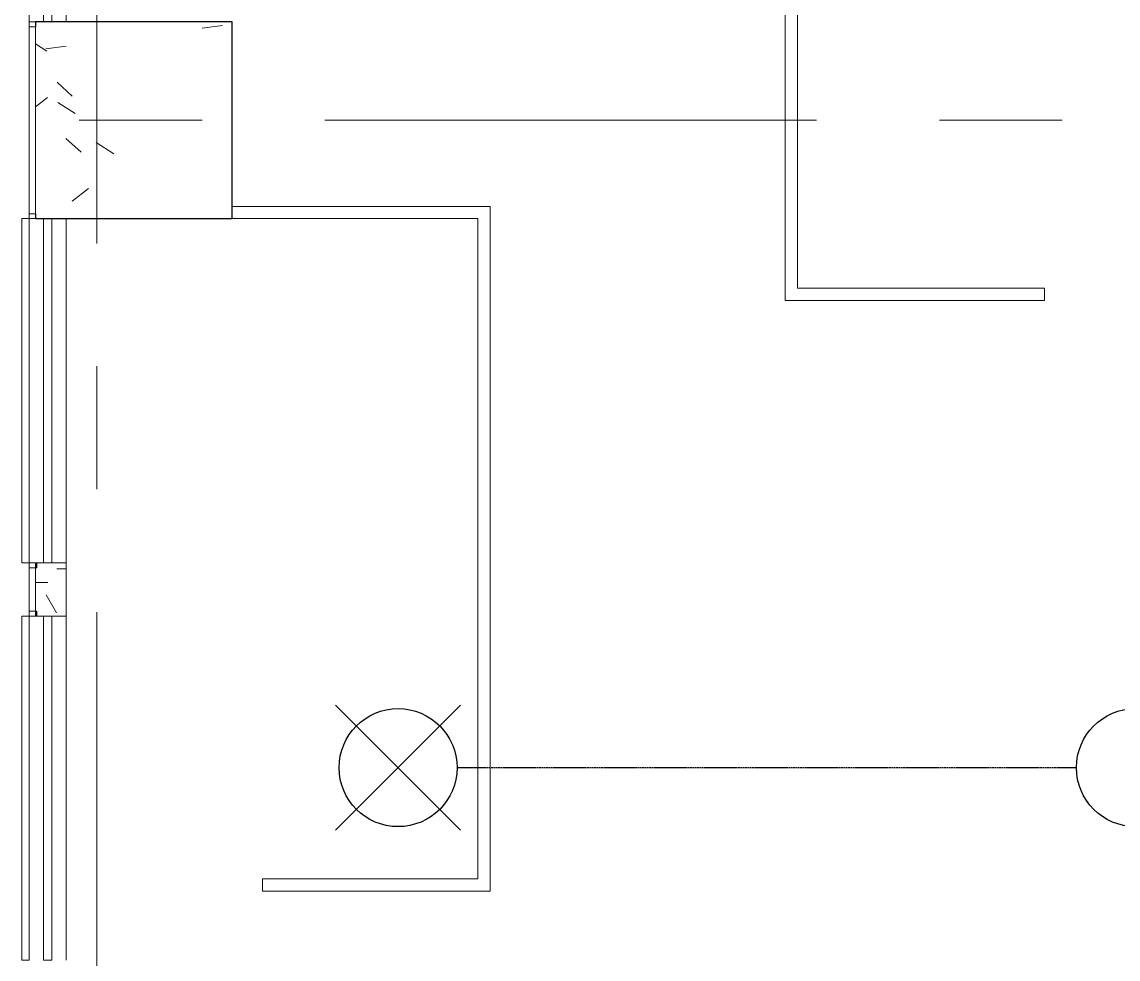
# Model space of a CAD drawing. Header units: millimetres. Extents: x -282761 to 137668, y -273845 to 94451.
# Drawn here: x 81901 to 86360, y -71436 to -67625 of the extents above; entities that cross this region are included whole.
import ezdxf

# ---------------------------------------------------------------- set-up
doc = ezdxf.new("R2010")
doc.units = ezdxf.units.MM
doc.linetypes.add('BLK_2 - 1ST__2ND_STOREY_PLAN-archi clean_11 SEPT 2024$0$IDA - Grid Line', pattern=[3500, 2000, -500, 500, -500])
doc.linetypes.add('HIDDEN2', pattern=[4.7625, 3.175, -1.5875])
for name, color, linetype, lineweight in [('BLK_2 - 1ST__2ND_STOREY_PLAN-archi clean_11 SEPT 2024$0$0-1', 8, 'Continuous', 5), ('BLK_2 - 1ST__2ND_STOREY_PLAN-archi clean_11 SEPT 2024$0$1599_DB_A_BLK2_HQ_R21-2ND STOREY 20230517--$0$A-_GENM----_M', 8, 'Continuous', 9), ('BLK_2 - 1ST__2ND_STOREY_PLAN-archi clean_11 SEPT 2024$0$1599_DB_A_BLK2_HQ_R21-2ND STOREY 20230517--$0$A-_WIND----_E', 8, 'Continuous', 9), ('BLK_2 - 1ST__2ND_STOREY_PLAN-archi clean_11 SEPT 2024$0$1599_DB_A_BLK2_HQ_R21-2ND STOREY 20230517--$0$S-_COLN----_E', 8, 'Continuous', 9), ('BLK_2 - 1ST__2ND_STOREY_PLAN-archi clean_11 SEPT 2024$0$_CATCHMENT_DRAIN', 8, 'Continuous', 0), ('BLK_2 - 1ST__2ND_STOREY_PLAN-archi clean_11 SEPT 2024$0$A-_FLOR----_E', 8, 'Continuous', 9), ('BLK_2 - 1ST__2ND_STOREY_PLAN-archi clean_11 SEPT 2024$0$A-_WALL----_E', 8, 'Continuous', 9), ('BLK_2 - 1ST__2ND_STOREY_PLAN-archi clean_11 SEPT 2024$0$A-_WALL----_E-1', 8, 'Continuous', 18), ('BLK_2 - 1ST__2ND_STOREY_PLAN-archi clean_11 SEPT 2024$0$A-_WALL----_H-2', 8, 'Continuous', 9), ('BLK_2 - 1ST__2ND_STOREY_PLAN-archi clean_11 SEPT 2024$0$A-_WALLPRTN_E', 8, 'Continuous', 9), ('BLK_2 - 1ST__2ND_STOREY_PLAN-archi clean_11 SEPT 2024$0$A-_WIND----_E', 8, 'Continuous', 9), ('BLK_2 - 1ST__2ND_STOREY_PLAN-archi clean_11 SEPT 2024$0$S-_ANOTGRID_E-1', 8, 'BLK_2 - 1ST__2ND_STOREY_PLAN-archi clean_11 SEPT 2024$0$IDA - Grid Line', 9), ('BLK_2 - 1ST__2ND_STOREY_PLAN-archi clean_11 SEPT 2024$0$S-_COLN----_E', 8, 'Continuous', 9), ('BLK_2 - 1ST__2ND_STOREY_PLAN-archi clean_11 SEPT 2024$0$S-_COLN----_E-1', 8, 'Continuous', 25), ('BLK_2 - 1ST__2ND_STOREY_PLAN-archi clean_11 SEPT 2024$0$S-_COLN----_E-2', 8, 'Continuous', 9)]:
    doc.layers.add(name, color=color, linetype=linetype, lineweight=lineweight)
doc.layers.add('M-_SPRKBEAM_E-', color=12, linetype='HIDDEN2')
doc.layers.add('M-_SPRKPIEX_E-', color=1, linetype='Continuous')

# ---------------------------------------------------------------- blocks, each defined once
blk = doc.blocks.new('fire0101')
at = {"color": 0, "linetype": 'Continuous'}
blk.add_circle((0, 0), 100, dxfattribs=at)
blk = doc.blocks.new('Under B spk')
for p, q in [((318.2, -318.2), (-318.2, 318.2)), ((318.2, 318.2), (-318.2, -318.2))]:
    blk.add_line(p, q)
blk.add_circle((0, 0), 300)
blk = doc.blocks.new('BLK_2 - 1ST__2ND_STOREY_PLAN-archi clean_11 SEPT 2024$0$IDA - Casement w Top Hung - 2 Panels - 1400L X 1800H - B2-AW01-3560558-BLK 2 2ND STOREY PLAN')
at = {"layer": 'BLK_2 - 1ST__2ND_STOREY_PLAN-archi clean_11 SEPT 2024$0$A-_WIND----_E'}
for p, q in [((-700, 17.5), (700, 17.5)), ((-700, 17.5), (-700, -17.5)), ((-650, 17.5), (-615, 17.5)), ((-650, 17.5), (-25, 17.5)), ((-650, 17.5), (650, 17.5)), ((-650, 17.5), (650, 17.5)), ((-615, 17.5), (-35, 17.5)), ((-615, 17.5), (-60, 17.5)), ((-35, 17.5), (0, 17.5)), ((25, 17.5), (-24.9, 17.5)), ((0, 17.5), (35, 17.5)), ((25, 17.5), (650, 17.5)), ((35, 17.5), (615, 17.5)), ((60, 17.5), (615, 17.5)), ((615, 17.5), (650, 17.5)), ((700, 17.5), (700, -17.5)), ((700, -17.5), (-700, -17.5)), ((-615, -17.5), (-650, -17.5)), ((-25, -17.5), (-650, -17.5)), ((650, -17.5), (-650, -17.5)), ((-650, -17.5), (650, -17.5)), ((-35, -17.5), (-615, -17.5)), ((-60, -17.5), (-615, -17.5)), ((0, -17.5), (-35, -17.5)), ((25, -17.5), (-24.9, -17.5)), ((35, -17.5), (0, -17.5)), ((650, -17.5), (25, -17.5)), ((615, -17.5), (35, -17.5)), ((615, -17.5), (60, -17.5)), ((650, -17.5), (615, -17.5))]:
    blk.add_line(p, q, dxfattribs=at)
blk = doc.blocks.new('BLK_2 - 1ST__2ND_STOREY_PLAN-archi clean_11 SEPT 2024$0$IDA - Casement w Top Hung - 2 Panels - 1400L X 1800H - B2-AW01-3560557-BLK 2 2ND STOREY PLAN')
at = {"layer": 'BLK_2 - 1ST__2ND_STOREY_PLAN-archi clean_11 SEPT 2024$0$A-_WIND----_E'}
for p, q in [((-700, 17.5), (700, 17.5)), ((-700, 17.5), (-700, -17.5)), ((-615, 17.5), (-650, 17.5)), ((-650, 17.5), (-25, 17.5)), ((-650, 17.5), (650, 17.5)), ((650, 17.5), (-650, 17.5)), ((-35, 17.5), (-615, 17.5)), ((-615, 17.5), (-60, 17.5)), ((0, 17.5), (-35, 17.5)), ((-24.9, 17.5), (25, 17.5)), ((35, 17.5), (0, 17.5)), ((25, 17.5), (650, 17.5)), ((615, 17.5), (35, 17.5)), ((60, 17.5), (615, 17.5)), ((650, 17.5), (615, 17.5)), ((700, 17.5), (700, -17.5)), ((700, -17.5), (-700, -17.5)), ((-650, -17.5), (-615, -17.5)), ((-25, -17.5), (-650, -17.5)), ((650, -17.5), (-650, -17.5)), ((650, -17.5), (-650, -17.5)), ((-615, -17.5), (-35, -17.5)), ((-60, -17.5), (-615, -17.5)), ((-35, -17.5), (0, -17.5)), ((-24.9, -17.5), (25, -17.5)), ((0, -17.5), (35, -17.5)), ((650, -17.5), (25, -17.5)), ((35, -17.5), (615, -17.5)), ((615, -17.5), (60, -17.5)), ((615, -17.5), (650, -17.5))]:
    blk.add_line(p, q, dxfattribs=at)
blk = doc.blocks.new('BLK_2 - 1ST__2ND_STOREY_PLAN-archi clean_11 SEPT 2024$0$1599_DB_A_BLK2_HQ_R21_rvt-2-BLK 2 2ND STOREY PLAN')
at = {"layer": 'BLK_2 - 1ST__2ND_STOREY_PLAN-archi clean_11 SEPT 2024$0$A-_WALL----_H-2'}
h = blk.add_hatch(dxfattribs=at)
h.set_pattern_fill('FP_3', color=256, style=0, pattern_type=2)
h.set_pattern_definition([(0, (0, 0), (1016, 254), [83.82, -678.18, 83.82, -678.18, -4064]), (0, (0, 0), (1016, 254), [-1524, 83.82, -1440.18, 83.82, -678.18, -1778]), (0, (0, 0), (1016, 254), [-3810, 83.82, -424.18, 83.82, -1186.18]), (120, (381, 127), (-727.97045, 752.8818), [83.82, -678.18, 83.82, -678.18, -4064]), (120, (381, 127), (-727.97045, 752.8818), [-1524, 83.82, -1440.18, 83.82, -678.18, -1778]), (120, (381, 127), (-727.97045, 752.8818), [-3810, 83.82, -424.18, 83.82, -1186.18]), (240, (508, 635), (-288.02955, -1006.8818), [83.82, -678.18, 83.82, -678.18, -4064]), (240, (508, 635), (-288.02955, -1006.8818), [-1524, 83.82, -1440.18, 83.82, -678.18, -1778]), (240, (508, 635), (-288.02955, -1006.8818), [-3810, 83.82, -424.18, 83.82, -1186.18])])
h.paths.add_polyline_path([(-139011.4, -116002.4), (-139011.4, -115785.7), (-139131.4, -115786.5), (-139131.4, -115805.7), (-139136.4, -115805.7), (-139136.4, -115982.4), (-139131.4, -115983.1), (-139131.4, -116002.4), (-139069.1, -116002.4)])
h.paths.add_polyline_path([(-139103.9, -114385.7), (-139011.4, -114385.7), (-139011.4, -114169), (-139131.4, -114170.4), (-139131.4, -114189), (-139136.4, -114189), (-139136.4, -114365.7), (-139131.4, -114367), (-139131.4, -114385.7), (-139104.1, -114385.7)])
h.paths.add_polyline_path([(-139131.4, -112769), (-139011.4, -112769), (-139011.4, -112552.4), (-139131.4, -112554.3), (-139131.4, -112572.4), (-139136.4, -112572.4), (-139136.4, -112749), (-139131.4, -112750.9)])
h.paths.add_polyline_path([(-139131.4, -108952.4), (-139011.4, -108952.4), (-139011.4, -108685.7), (-139131.4, -108685.7), (-139131.4, -108705.7), (-139136.4, -108705.7), (-139136.4, -108932.4), (-139131.4, -108932.4), (-139131.4, -108947.3)])
h.paths.add_polyline_path([(-139104.1, -107285.7), (-139011.4, -107285.7), (-139011.4, -107019), (-139131.4, -107019), (-139131.4, -107039), (-139136.4, -107039), (-139136.4, -107265.7), (-139131.4, -107265.7), (-139131.4, -107285.7)])
h.paths.add_polyline_path([(-139069.1, -105619), (-139011.4, -105619), (-139011.4, -105352.4), (-139131.4, -105352.4), (-139131.4, -105372.4), (-139136.4, -105373.2), (-139136.4, -105599), (-139131.4, -105599), (-139131.4, -105619), (-139103.9, -105619)])
h.paths.add_polyline_path([(-139131.4, -101752.4), (-139011.4, -101752.4), (-139011.4, -101485.7), (-139131.4, -101485.7), (-139131.4, -101505.7), (-139136.4, -101506.5), (-139136.4, -101732.4), (-139131.4, -101732.4), (-139131.4, -101751.7)])
h.paths.add_polyline_path([(-139069.1, -100085.7), (-139011.4, -100085.7), (-139011.4, -99819), (-139131.4, -99819), (-139131.4, -99839), (-139136.4, -99839.9), (-139136.4, -100065.7), (-139131.4, -100065.7), (-139131.4, -100085.7), (-139103.9, -100085.7)])
h.paths.add_polyline_path([(-139131.4, -98419), (-139011.4, -98419), (-139011.4, -98152.4), (-139131.4, -98152.9), (-139131.4, -98172.4), (-139136.4, -98173.2), (-139136.4, -98399), (-139131.4, -98399.5)])
at = {"layer": 'BLK_2 - 1ST__2ND_STOREY_PLAN-archi clean_11 SEPT 2024$0$S-_COLN----_E-2'}
h = blk.add_hatch(dxfattribs=at)
h.set_pattern_fill('FP_40', color=256, style=0, pattern_type=2)
h.set_pattern_definition([(50, (0, 0), (1821.841, -159.39), [190.5, -2095.5]), (355, (0, 0), (-352.428, 1910.567), [152.4, -1676.4]), (100.451, (151.8, -13.3), (1469.426, 1751.166), [161.9, -1780.901]), (46.184, (0, 508), (2710.79, -420.428), [285.75, -3143.25]), (96.636, (226, 473), (2374.026, 2474.276), [242.85, -2671.35]), (351.184, (0, 508), (2374.05, 2474.253), [228.6, -2514.6]), (21, (254, 381), (1516.143, -1022.652), [190.5, -2095.5]), (326, (254, 381), (618.02, 1841.88), [152.4, -1676.4]), (71.451, (380.3, 295.8), (2134.171, 819.212), [161.9, -1780.901]), (37.5, (0, 0), (30.886, 845.5504), [83.82, -1572.26, 83.82, -1617.98, -1682.75]), (37.5, (0, 0), (30.886, 845.5504), [-3357.88, 83.82, -1598.93]), (7.5, (0, 0), (668.1966, 1001.8057), [83.82, -886.46, 83.82, -1534.16, -641.35]), (7.5, (0, 0), (668.1966, 1001.8057), [-2588.26, 83.82, -557.53]), (327.5, (-566.4, 0), (1355.9093, -57.2896), [83.82, -551.18, 83.82, -1897.38, -2628.9]), (327.5, (-566.4, 0), (1355.9093, -57.2896), [-2616.2, 83.82, -2545.08]), (317.5, (-820.4, 0), (1481.293, 254.266), [83.82, -741.68, 83.82, -1231.9, -1866.9]), (317.5, (-820.4, 0), (1481.293, 254.266), [-2141.22, 83.82, -1783.08])])
h.paths.add_polyline_path([(-138336.4, -111152.4), (-138336.4, -110352.4), (-139136.4, -110352.4), (-139136.4, -111152.4), (-139011.4, -111152.4)])
at = {"layer": 'BLK_2 - 1ST__2ND_STOREY_PLAN-archi clean_11 SEPT 2024$0$A-_FLOR----_E'}
for p, q in [((-139136.4, -110352.4), (-139136.4, -111152.4)), ((-139136.4, -112552.4), (-139136.4, -112572.4)), ((-139136.4, -112572.4), (-139136.4, -112749)), ((-139136.4, -112749), (-139136.4, -112769))]:
    blk.add_line(p, q, dxfattribs=at)
at = {"layer": 'BLK_2 - 1ST__2ND_STOREY_PLAN-archi clean_11 SEPT 2024$0$A-_WALL----_E'}
for p, q in [((-139161.4, -110352.4), (-139161.4, -108952.4)), ((-139011.4, -108952.4), (-139011.4, -110352.4)), ((-139011.4, -110352.4), (-139161.4, -110352.4)), ((-139136.4, -111132.4), (-139136.4, -110372.4)), ((-139161.4, -111152.4), (-139011.4, -111152.4)), ((-139161.4, -112552.4), (-139161.4, -111152.4)), ((-139011.4, -111152.4), (-139011.4, -112552.4)), ((-139131.4, -112552.4), (-139161.4, -112552.4)), ((-139011.4, -112552.4), (-139131.4, -112552.4)), ((-139136.4, -112572.4), (-139136.4, -112749)), ((-139161.4, -112769), (-139131.4, -112769)), ((-139161.4, -114169), (-139161.4, -112769)), ((-139131.4, -112769), (-139011.4, -112769)), ((-139011.4, -112769), (-139011.4, -114169))]:
    blk.add_line(p, q, dxfattribs=at)
at = {"layer": 'BLK_2 - 1ST__2ND_STOREY_PLAN-archi clean_11 SEPT 2024$0$A-_WALL----_E-1'}
for p, q in [((-139161.4, -110372.4), (-139161.4, -111132.4)), ((-139136.4, -110372.4), (-139161.4, -110372.4)), ((-139161.4, -111132.4), (-139136.4, -111132.4)), ((-139011.4, -112552.4), (-139131.4, -112552.4)), ((-139131.4, -112552.4), (-139131.4, -112572.4)), ((-139011.4, -112769), (-139011.4, -112552.4)), ((-139131.4, -112572.4), (-139161.4, -112572.4)), ((-139161.4, -112572.4), (-139161.4, -112749)), ((-139161.4, -112749), (-139131.4, -112749)), ((-139131.4, -112749), (-139131.4, -112769)), ((-139131.4, -112769), (-139011.4, -112769))]:
    blk.add_line(p, q, dxfattribs=at)
at = {"layer": 'BLK_2 - 1ST__2ND_STOREY_PLAN-archi clean_11 SEPT 2024$0$S-_COLN----_E'}
blk.add_line((-139136.4, -110372.4), (-139136.4, -111132.4), dxfattribs=at)
at = {"layer": 'BLK_2 - 1ST__2ND_STOREY_PLAN-archi clean_11 SEPT 2024$0$S-_COLN----_E-1'}
for p, q in [((-138336.4, -110352.4), (-139136.4, -110352.4)), ((-139136.4, -110352.4), (-139136.4, -110372.4)), ((-138336.4, -111152.4), (-138336.4, -110352.4)), ((-139136.4, -111132.4), (-139136.4, -111152.4)), ((-139136.4, -111152.4), (-138336.4, -111152.4))]:
    blk.add_line(p, q, dxfattribs=at)
at = {"layer": 'BLK_2 - 1ST__2ND_STOREY_PLAN-archi clean_11 SEPT 2024$0$A-_WIND----_E'}
for name, p, rotation in [('BLK_2 - 1ST__2ND_STOREY_PLAN-archi clean_11 SEPT 2024$0$IDA - Casement w Top Hung - 2 Panels - 1400L X 1800H - B2-AW01-3560557-BLK 2 2ND STOREY PLAN', (-139086.6, -109652.4), 270), ('BLK_2 - 1ST__2ND_STOREY_PLAN-archi clean_11 SEPT 2024$0$IDA - Casement w Top Hung - 2 Panels - 1400L X 1800H - B2-AW01-3560558-BLK 2 2ND STOREY PLAN', (-139086.6, -111852.4), 90), ('BLK_2 - 1ST__2ND_STOREY_PLAN-archi clean_11 SEPT 2024$0$IDA - Casement w Top Hung - 2 Panels - 1400L X 1800H - B2-AW01-3560558-BLK 2 2ND STOREY PLAN', (-139086.6, -113469), 90)]:
    blk.add_blockref(name, p, dxfattribs=dict(at, rotation=rotation))
blk = doc.blocks.new('BLK_2 - 1ST__2ND_STOREY_PLAN-archi clean_11 SEPT 2024$0$1599_DB_A_BLK2_HQ_R21-2ND STOREY 20230517--$0$Wall Motif - Type 1-2673879-LINKVIEW_BLK2_2ND STOREY')
at = {"layer": 'BLK_2 - 1ST__2ND_STOREY_PLAN-archi clean_11 SEPT 2024$0$1599_DB_A_BLK2_HQ_R21-2ND STOREY 20230517--$0$A-_GENM----_M'}
for p, q in [((-575, 105), (825, 105)), ((-575, 105), (-575, 75)), ((825, 75), (825, 105)), ((825, 75), (-575, 75))]:
    blk.add_line(p, q, dxfattribs=at)
blk = doc.blocks.new('BLK_2 - 1ST__2ND_STOREY_PLAN-archi clean_11 SEPT 2024$0$1599_DB_A_BLK2_HQ_R21-2ND STOREY 20230517--$0$IDA - Casement w Top Hung - 2 Panels - 1400L X 1800H - B2-AW01-3560558-LINKVIEW_BLK2_2ND STOREY')
at = {"layer": 'BLK_2 - 1ST__2ND_STOREY_PLAN-archi clean_11 SEPT 2024$0$1599_DB_A_BLK2_HQ_R21-2ND STOREY 20230517--$0$A-_WIND----_E'}
for p, q in [((-700, 17.5), (700, 17.5)), ((-700, 17.5), (-700, -17.5)), ((700, 17.5), (700, -17.5)), ((700, -17.5), (-700, -17.5))]:
    blk.add_line(p, q, dxfattribs=at)
blk = doc.blocks.new('BLK_2 - 1ST__2ND_STOREY_PLAN-archi clean_11 SEPT 2024$0$furniture layout')
at = {"layer": 'BLK_2 - 1ST__2ND_STOREY_PLAN-archi clean_11 SEPT 2024$0$1599_DB_A_BLK2_HQ_R21-2ND STOREY 20230517--$0$S-_COLN----_E'}
h = blk.add_hatch(dxfattribs=at)
h.set_pattern_fill('FP_1', color=256, style=0, pattern_type=2)
h.set_pattern_definition([(50, (-41522.3, -42727.7), (1821.84, -159.39), [190.5, -2095.5]), (355, (-41522.3, -42727.7), (-352.43, 1910.567), [152.4, -1676.4]), (100.451, (-41370.4, -42741), (1469.426, 1751.166), [161.9, -1780.9]), (46.184, (-41522.3, -42219.7), (2710.79, -420.43), [285.75, -3143.25]), (96.636, (-41296.4, -42254.7), (2374.03, 2474.28), [242.85, -2671.35]), (351.184, (-41522.3, -42219.7), (2374.05, 2474.25), [228.6, -2514.6]), (21, (-41268.3, -42346.7), (1516.143, -1022.652), [190.5, -2095.5]), (326, (-41268.3, -42346.7), (618.02, 1841.88), [152.4, -1676.4]), (71.451, (-41141.9, -42432), (2134.17, 819.212), [161.9, -1780.9]), (37.5, (-41522.25, -42727.7), (30.886, 845.5504), [83.82, -1572.26, 83.82, -1617.98, -1682.75]), (37.5, (-41522.25, -42727.7), (30.886, 845.5504), [-3357.88, 83.82, -1598.93]), (7.5, (-41522.25, -42727.7), (668.197, 1001.806), [83.82, -886.46, 83.82, -1534.16, -641.35]), (7.5, (-41522.25, -42727.7), (668.197, 1001.806), [-2588.26, 83.82, -557.53]), (327.5, (-42088.7, -42727.7), (1355.909, -57.2896), [83.82, -551.18, 83.82, -1897.38, -2628.9]), (327.5, (-42088.7, -42727.7), (1355.909, -57.2896), [-2616.2, 83.82, -2545.08]), (317.5, (-42342.7, -42727.7), (1481.293, 254.266), [83.82, -741.68, 83.82, -1231.9, -1866.9]), (317.5, (-42342.7, -42727.7), (1481.293, 254.266), [-2141.22, 83.82, -1783.08])])
h.paths.add_polyline_path([(-49351.5, -111152.4), (-48551.5, -111152.4), (-48551.5, -110352.4), (-49351.5, -110352.4), (-49351.5, -111132.4)], flags=0)
h = blk.add_hatch(dxfattribs=at)
h.set_pattern_fill('FP_3', color=256, style=0, pattern_type=2)
h.set_pattern_definition([(0, (-41522.25, -42727.71), (1016, 254), [83.82, -678.18, 83.82, -678.18, -4064]), (0, (-41522.25, -42727.71), (1016, 254), [-1524, 83.82, -1440.18, 83.82, -678.18, -1778]), (0, (-41522.25, -42727.71), (1016, 254), [-3810, 83.82, -424.18, 83.82, -1186.18]), (120, (-41141.25, -42600.71), (-727.97045, 752.8818), [83.82, -678.18, 83.82, -678.18, -4064]), (120, (-41141.25, -42600.71), (-727.97045, 752.8818), [-1524, 83.82, -1440.18, 83.82, -678.18, -1778]), (120, (-41141.25, -42600.71), (-727.97045, 752.8818), [-3810, 83.82, -424.18, 83.82, -1186.18]), (240, (-41014.25, -42092.71), (-288.02955, -1006.8818), [83.82, -678.18, 83.82, -678.18, -4064]), (240, (-41014.25, -42092.71), (-288.02955, -1006.8818), [-1524, 83.82, -1440.18, 83.82, -678.18, -1778]), (240, (-41014.25, -42092.71), (-288.02955, -1006.8818), [-3810, 83.82, -424.18, 83.82, -1186.18])])
h.paths.add_polyline_path([(-49319.3, -112769), (-49226.5, -112769), (-49226.5, -112552.4), (-49346.5, -112552.4), (-49346.5, -112572.4), (-49351.5, -112572.4), (-49351.5, -112749), (-49346.5, -112749), (-49346.5, -112769), (-49336.3, -112769)], flags=0)
at = {"layer": 'BLK_2 - 1ST__2ND_STOREY_PLAN-archi clean_11 SEPT 2024$0$S-_COLN----_E-2'}
h = blk.add_hatch(dxfattribs=at)
h.set_pattern_fill('FP_40', color=256, style=0, pattern_type=2)
h.set_pattern_definition([(50, (89784.8, 1e-10), (1821.841, -159.39), [190.5, -2095.5]), (355, (89784.8, 1e-10), (-352.428, 1910.567), [152.4, -1676.4]), (100.451, (89936.6, -13.3), (1469.426, 1751.166), [161.9, -1780.901]), (46.184, (89784.8, 508), (2710.79, -420.428), [285.75, -3143.25]), (96.636, (90010.7, 473), (2374.026, 2474.276), [242.85, -2671.35]), (351.184, (89784.8, 508), (2374.05, 2474.253), [228.6, -2514.6]), (21, (90038.8, 381), (1516.143, -1022.652), [190.5, -2095.5]), (326, (90038.8, 381), (618.02, 1841.88), [152.4, -1676.4]), (71.451, (90165.2, 295.8), (2134.171, 819.212), [161.9, -1780.901]), (37.5, (89784.8, 1e-10), (30.886, 845.5504), [83.82, -1572.26, 83.82, -1617.98, -1682.75]), (37.5, (89784.8, 1e-10), (30.886, 845.5504), [-3357.88, 83.82, -1598.93]), (7.5, (89784.8, 1e-10), (668.1966, 1001.8057), [83.82, -886.46, 83.82, -1534.16, -641.35]), (7.5, (89784.8, 1e-10), (668.1966, 1001.8057), [-2588.26, 83.82, -557.53]), (327.5, (89218.4, 1e-10), (1355.9093, -57.2896), [83.82, -551.18, 83.82, -1897.38, -2628.9]), (327.5, (89218.4, 1e-10), (1355.9093, -57.2896), [-2616.2, 83.82, -2545.08]), (317.5, (88964.4, 1e-10), (1481.293, 254.266), [83.82, -741.68, 83.82, -1231.9, -1866.9]), (317.5, (88964.4, 1e-10), (1481.293, 254.266), [-2141.22, 83.82, -1783.08])])
h.paths.add_polyline_path([(-48551.5, -111152.4), (-48551.5, -110352.4), (-49351.5, -110352.4), (-49351.5, -111152.4), (-49226.5, -111152.4)])
blk.add_line((-47551.5, -113887.4), (-47501.5, -113887.4))
blk.add_lwpolyline([(-47501.5, -113837.4), (-47501.5, -113887.4), (-48427.6, -113887.4), (-48427.6, -113837.4), (-47551.5, -113837.4)])
at = {"layer": 'BLK_2 - 1ST__2ND_STOREY_PLAN-archi clean_11 SEPT 2024$0$1599_DB_A_BLK2_HQ_R21-2ND STOREY 20230517--$0$S-_COLN----_E'}
for p, q in [((-49376.5, -110372.4), (-49376.5, -110352.4)), ((-48551.5, -110352.4), (-49376.5, -110352.4)), ((-49351.5, -110372.4), (-49376.5, -110372.4)), ((-49376.5, -110372.4), (-49376.5, -111132.4)), ((-49351.5, -110352.4), (-49351.5, -110372.4)), ((-49351.5, -111132.4), (-49351.5, -110372.4)), ((-49351.5, -110372.4), (-49351.5, -111132.4)), ((-48551.5, -111152.4), (-48551.5, -110352.4)), ((-49376.5, -111132.4), (-49351.5, -111132.4)), ((-49376.5, -111152.4), (-49376.5, -111132.4)), ((-49351.5, -111132.4), (-49351.5, -111152.4)), ((-49376.5, -112552.4), (-49376.5, -111152.4)), ((-49376.5, -111152.4), (-49351.5, -111152.4)), ((-49351.5, -111152.4), (-49319.3, -111152.4)), ((-49284.3, -111152.4), (-48551.5, -111152.4)), ((-49226.5, -111152.4), (-49226.5, -112552.4)), ((-49346.5, -112552.4), (-49376.5, -112552.4)), ((-49376.5, -112572.4), (-49376.5, -112552.4)), ((-49351.5, -112552.4), (-49351.5, -112572.4)), ((-49346.5, -112552.4), (-49346.5, -112572.4)), ((-49319.3, -112552.4), (-49346.5, -112552.4)), ((-49226.5, -112552.4), (-49284.3, -112552.4)), ((-49226.5, -112769), (-49226.5, -112552.4)), ((-49376.5, -112572.4), (-49376.5, -112749)), ((-49346.5, -112572.4), (-49376.5, -112572.4)), ((-49351.5, -112572.4), (-49351.5, -112749)), ((-49376.5, -112749), (-49346.5, -112749)), ((-49376.5, -112769), (-49376.5, -112749)), ((-49376.5, -114169), (-49376.5, -112769)), ((-49376.5, -112769), (-49346.5, -112769)), ((-49351.5, -112749), (-49351.5, -112769)), ((-49346.5, -112749), (-49346.5, -112769)), ((-49346.5, -112769), (-49319.3, -112769)), ((-49284.3, -112769), (-49226.5, -112769)), ((-49226.5, -112769), (-49226.5, -114169))]:
    blk.add_line(p, q, dxfattribs=at)
at = {"layer": 'BLK_2 - 1ST__2ND_STOREY_PLAN-archi clean_11 SEPT 2024$0$A-_FLOR----_E'}
for p, q in [((-49351.5, -110352.4), (-49351.5, -111152.4)), ((-49351.5, -112552.4), (-49351.5, -112572.4)), ((-49351.5, -112572.4), (-49351.5, -112749)), ((-49351.5, -112749), (-49351.5, -112769))]:
    blk.add_line(p, q, dxfattribs=at)
at = {"layer": 'BLK_2 - 1ST__2ND_STOREY_PLAN-archi clean_11 SEPT 2024$0$A-_WALL----_E'}
for p, q in [((-49376.5, -110352.4), (-49376.5, -108952.4)), ((-49226.5, -108952.4), (-49226.5, -110352.4)), ((-49226.5, -110352.4), (-49376.5, -110352.4)), ((-49351.5, -111132.4), (-49351.5, -110372.4)), ((-49376.5, -111152.4), (-49226.5, -111152.4)), ((-49376.5, -112552.4), (-49376.5, -111152.4)), ((-49226.5, -111152.4), (-49226.5, -112552.4)), ((-49346.5, -112552.4), (-49376.5, -112552.4)), ((-49226.5, -112552.4), (-49346.5, -112552.4)), ((-49351.5, -112572.4), (-49351.5, -112749)), ((-49376.5, -112769), (-49346.5, -112769)), ((-49376.5, -114169), (-49376.5, -112769)), ((-49346.5, -112769), (-49226.5, -112769)), ((-49226.5, -112769), (-49226.5, -114169))]:
    blk.add_line(p, q, dxfattribs=at)
at = {"layer": 'BLK_2 - 1ST__2ND_STOREY_PLAN-archi clean_11 SEPT 2024$0$A-_WALL----_E-1'}
for p, q in [((-49376.5, -110372.4), (-49376.5, -111132.4)), ((-49351.5, -110372.4), (-49376.5, -110372.4)), ((-49376.5, -111132.4), (-49351.5, -111132.4)), ((-49226.5, -112552.4), (-49346.5, -112552.4)), ((-49346.5, -112552.4), (-49346.5, -112572.4)), ((-49226.5, -112769), (-49226.5, -112552.4)), ((-49346.5, -112572.4), (-49376.5, -112572.4)), ((-49376.5, -112572.4), (-49376.5, -112749)), ((-49376.5, -112749), (-49346.5, -112749)), ((-49346.5, -112749), (-49346.5, -112769)), ((-49346.5, -112769), (-49226.5, -112769))]:
    blk.add_line(p, q, dxfattribs=at)
at = {"layer": 'BLK_2 - 1ST__2ND_STOREY_PLAN-archi clean_11 SEPT 2024$0$A-_WALLPRTN_E'}
for p, q in [((-47501.5, -111102.4), (-48551.5, -111102.4)), ((-47501.5, -113887.4), (-47501.5, -111102.4)), ((-48551.5, -111152.4), (-47551.5, -111152.4)), ((-47551.5, -111152.4), (-47551.5, -113837.4))]:
    blk.add_line(p, q, dxfattribs=at)
blk.add_lwpolyline([(-46301.5, -108885.7), (-46301.5, -111435.7), (-46301.5, -108885.7), (-46301.5, -111485.7), (-45246.5, -111485.7), (-46301.5, -111485.7), (-46301.5, -108885.7), (-46251.5, -108885.7), (-46251.5, -111435.7), (-46251.5, -108885.7), (-46251.5, -111435.7), (-46251.5, -108885.7)], dxfattribs=at)
blk.add_lwpolyline([(-45246.5, -111485.7), (-45246.5, -111435.7), (-46251.5, -111435.7), (-45246.5, -111435.7)], close=True, dxfattribs=at)
at = {"layer": 'BLK_2 - 1ST__2ND_STOREY_PLAN-archi clean_11 SEPT 2024$0$S-_COLN----_E'}
blk.add_line((-49351.5, -110372.4), (-49351.5, -111132.4), dxfattribs=at)
at = {"layer": 'BLK_2 - 1ST__2ND_STOREY_PLAN-archi clean_11 SEPT 2024$0$S-_COLN----_E-1'}
for p, q in [((-48551.5, -110352.4), (-49351.5, -110352.4)), ((-49351.5, -110352.4), (-49351.5, -110372.4)), ((-48551.5, -111152.4), (-48551.5, -110352.4)), ((-49351.5, -111132.4), (-49351.5, -111152.4)), ((-49351.5, -111152.4), (-48551.5, -111152.4))]:
    blk.add_line(p, q, dxfattribs=at)
at = {"layer": 'BLK_2 - 1ST__2ND_STOREY_PLAN-archi clean_11 SEPT 2024$0$1599_DB_A_BLK2_HQ_R21-2ND STOREY 20230517--$0$S-_COLN----_E', "rotation": 90}
for name, p in [('BLK_2 - 1ST__2ND_STOREY_PLAN-archi clean_11 SEPT 2024$0$1599_DB_A_BLK2_HQ_R21-2ND STOREY 20230517--$0$Wall Motif - Type 1-2673879-LINKVIEW_BLK2_2ND STOREY', (-49301.5, -111977.4)), ('BLK_2 - 1ST__2ND_STOREY_PLAN-archi clean_11 SEPT 2024$0$1599_DB_A_BLK2_HQ_R21-2ND STOREY 20230517--$0$IDA - Casement w Top Hung - 2 Panels - 1400L X 1800H - B2-AW01-3560558-LINKVIEW_BLK2_2ND STOREY', (-49301.8, -111852.4)), ('BLK_2 - 1ST__2ND_STOREY_PLAN-archi clean_11 SEPT 2024$0$1599_DB_A_BLK2_HQ_R21-2ND STOREY 20230517--$0$Wall Motif - Type 1-2673879-LINKVIEW_BLK2_2ND STOREY', (-49301.5, -113594)), ('BLK_2 - 1ST__2ND_STOREY_PLAN-archi clean_11 SEPT 2024$0$1599_DB_A_BLK2_HQ_R21-2ND STOREY 20230517--$0$IDA - Casement w Top Hung - 2 Panels - 1400L X 1800H - B2-AW01-3560558-LINKVIEW_BLK2_2ND STOREY', (-49301.8, -113469))]:
    blk.add_blockref(name, p, dxfattribs=at)
at = {"layer": 'BLK_2 - 1ST__2ND_STOREY_PLAN-archi clean_11 SEPT 2024$0$A-_WIND----_E', "rotation": 90}
for p in [(-49301.8, -111852.4), (-49301.8, -113469)]:
    blk.add_blockref('BLK_2 - 1ST__2ND_STOREY_PLAN-archi clean_11 SEPT 2024$0$IDA - Casement w Top Hung - 2 Panels - 1400L X 1800H - B2-AW01-3560558-BLK 2 2ND STOREY PLAN', p, dxfattribs=at)
blk = doc.blocks.new('BLK_2 - 1ST__2ND_STOREY_PLAN-archi clean_11 SEPT 2024')
at = {"layer": 'BLK_2 - 1ST__2ND_STOREY_PLAN-archi clean_11 SEPT 2024$0$1599_DB_A_BLK2_HQ_R21-2ND STOREY 20230517--$0$S-_COLN----_E'}
h = blk.add_hatch(dxfattribs=at)
h.set_pattern_fill('FP_1', color=256, style=0, pattern_type=2)
h.set_pattern_definition([(50, (-41522.3, -42727.7), (1821.84, -159.39), [190.5, -2095.5]), (355, (-41522.3, -42727.7), (-352.43, 1910.567), [152.4, -1676.4]), (100.451, (-41370.4, -42741), (1469.426, 1751.166), [161.9, -1780.9]), (46.184, (-41522.3, -42219.7), (2710.79, -420.43), [285.75, -3143.25]), (96.636, (-41296.4, -42254.7), (2374.03, 2474.28), [242.85, -2671.35]), (351.184, (-41522.3, -42219.7), (2374.05, 2474.25), [228.6, -2514.6]), (21, (-41268.3, -42346.7), (1516.143, -1022.652), [190.5, -2095.5]), (326, (-41268.3, -42346.7), (618.02, 1841.88), [152.4, -1676.4]), (71.451, (-41141.9, -42432), (2134.17, 819.212), [161.9, -1780.9]), (37.5, (-41522.25, -42727.7), (30.886, 845.5504), [83.82, -1572.26, 83.82, -1617.98, -1682.75]), (37.5, (-41522.25, -42727.7), (30.886, 845.5504), [-3357.88, 83.82, -1598.93]), (7.5, (-41522.25, -42727.7), (668.197, 1001.806), [83.82, -886.46, 83.82, -1534.16, -641.35]), (7.5, (-41522.25, -42727.7), (668.197, 1001.806), [-2588.26, 83.82, -557.53]), (327.5, (-42088.7, -42727.7), (1355.909, -57.2896), [83.82, -551.18, 83.82, -1897.38, -2628.9]), (327.5, (-42088.7, -42727.7), (1355.909, -57.2896), [-2616.2, 83.82, -2545.08]), (317.5, (-42342.7, -42727.7), (1481.293, 254.266), [83.82, -741.68, 83.82, -1231.9, -1866.9]), (317.5, (-42342.7, -42727.7), (1481.293, 254.266), [-2141.22, 83.82, -1783.08])])
h.paths.add_polyline_path([(-49351.5, -111152.4), (-48551.5, -111152.4), (-48551.5, -110352.4), (-49351.5, -110352.4), (-49351.5, -111132.4)], flags=0)
h = blk.add_hatch(dxfattribs=at)
h.set_pattern_fill('FP_3', color=256, style=0, pattern_type=2)
h.set_pattern_definition([(0, (-41522.25, -42727.71), (1016, 254), [83.82, -678.18, 83.82, -678.18, -4064]), (0, (-41522.25, -42727.71), (1016, 254), [-1524, 83.82, -1440.18, 83.82, -678.18, -1778]), (0, (-41522.25, -42727.71), (1016, 254), [-3810, 83.82, -424.18, 83.82, -1186.18]), (120, (-41141.25, -42600.71), (-727.97045, 752.8818), [83.82, -678.18, 83.82, -678.18, -4064]), (120, (-41141.25, -42600.71), (-727.97045, 752.8818), [-1524, 83.82, -1440.18, 83.82, -678.18, -1778]), (120, (-41141.25, -42600.71), (-727.97045, 752.8818), [-3810, 83.82, -424.18, 83.82, -1186.18]), (240, (-41014.25, -42092.71), (-288.02955, -1006.8818), [83.82, -678.18, 83.82, -678.18, -4064]), (240, (-41014.25, -42092.71), (-288.02955, -1006.8818), [-1524, 83.82, -1440.18, 83.82, -678.18, -1778]), (240, (-41014.25, -42092.71), (-288.02955, -1006.8818), [-3810, 83.82, -424.18, 83.82, -1186.18])])
h.paths.add_polyline_path([(-49319.3, -112769), (-49226.5, -112769), (-49226.5, -112552.4), (-49346.5, -112552.4), (-49346.5, -112572.4), (-49351.5, -112572.4), (-49351.5, -112749), (-49346.5, -112749), (-49346.5, -112769), (-49336.3, -112769)], flags=0)
for p, q in [((-49376.5, -110372.4), (-49376.5, -110352.4)), ((-48551.5, -110352.4), (-49376.5, -110352.4)), ((-49351.5, -110372.4), (-49376.5, -110372.4)), ((-49376.5, -110372.4), (-49376.5, -111132.4)), ((-49351.5, -110352.4), (-49351.5, -110372.4)), ((-49351.5, -111132.4), (-49351.5, -110372.4)), ((-49351.5, -110372.4), (-49351.5, -111132.4)), ((-48551.5, -111152.4), (-48551.5, -110352.4)), ((-49376.5, -111132.4), (-49351.5, -111132.4)), ((-49376.5, -111152.4), (-49376.5, -111132.4)), ((-49351.5, -111132.4), (-49351.5, -111152.4)), ((-49376.5, -112552.4), (-49376.5, -111152.4)), ((-49376.5, -111152.4), (-49351.5, -111152.4)), ((-49351.5, -111152.4), (-49319.3, -111152.4)), ((-49284.3, -111152.4), (-48551.5, -111152.4)), ((-49226.5, -111152.4), (-49226.5, -112552.4)), ((-49346.5, -112552.4), (-49376.5, -112552.4)), ((-49376.5, -112572.4), (-49376.5, -112552.4)), ((-49351.5, -112552.4), (-49351.5, -112572.4)), ((-49346.5, -112552.4), (-49346.5, -112572.4)), ((-49319.3, -112552.4), (-49346.5, -112552.4)), ((-49226.5, -112552.4), (-49284.3, -112552.4)), ((-49226.5, -112769), (-49226.5, -112552.4)), ((-49376.5, -112572.4), (-49376.5, -112749)), ((-49346.5, -112572.4), (-49376.5, -112572.4)), ((-49351.5, -112572.4), (-49351.5, -112749)), ((-49376.5, -112749), (-49346.5, -112749)), ((-49376.5, -112769), (-49376.5, -112749)), ((-49376.5, -114169), (-49376.5, -112769)), ((-49376.5, -112769), (-49346.5, -112769)), ((-49351.5, -112749), (-49351.5, -112769)), ((-49346.5, -112749), (-49346.5, -112769)), ((-49346.5, -112769), (-49319.3, -112769)), ((-49284.3, -112769), (-49226.5, -112769)), ((-49226.5, -112769), (-49226.5, -114169))]:
    blk.add_line(p, q, dxfattribs=at)
at = {"layer": 'BLK_2 - 1ST__2ND_STOREY_PLAN-archi clean_11 SEPT 2024$0$S-_ANOTGRID_E-1'}
for p, q in [((-49101.5, -28753), (-49101.5, -122559.3)), ((-51673.7, -110752.4), (4860.6, -110752.4))]:
    blk.add_line(p, q, dxfattribs=at)
blk.add_blockref('BLK_2 - 1ST__2ND_STOREY_PLAN-archi clean_11 SEPT 2024$0$furniture layout', (0, 0))
at = {"layer": 'BLK_2 - 1ST__2ND_STOREY_PLAN-archi clean_11 SEPT 2024$0$0-1'}
blk.add_blockref('BLK_2 - 1ST__2ND_STOREY_PLAN-archi clean_11 SEPT 2024$0$1599_DB_A_BLK2_HQ_R21_rvt-2-BLK 2 2ND STOREY PLAN', (89784.8, 0), dxfattribs=at)
at = {"layer": 'BLK_2 - 1ST__2ND_STOREY_PLAN-archi clean_11 SEPT 2024$0$1599_DB_A_BLK2_HQ_R21-2ND STOREY 20230517--$0$S-_COLN----_E', "rotation": 90}
for name, p in [('BLK_2 - 1ST__2ND_STOREY_PLAN-archi clean_11 SEPT 2024$0$1599_DB_A_BLK2_HQ_R21-2ND STOREY 20230517--$0$Wall Motif - Type 1-2673879-LINKVIEW_BLK2_2ND STOREY', (-49301.5, -111977.4)), ('BLK_2 - 1ST__2ND_STOREY_PLAN-archi clean_11 SEPT 2024$0$1599_DB_A_BLK2_HQ_R21-2ND STOREY 20230517--$0$IDA - Casement w Top Hung - 2 Panels - 1400L X 1800H - B2-AW01-3560558-LINKVIEW_BLK2_2ND STOREY', (-49301.8, -111852.4)), ('BLK_2 - 1ST__2ND_STOREY_PLAN-archi clean_11 SEPT 2024$0$1599_DB_A_BLK2_HQ_R21-2ND STOREY 20230517--$0$Wall Motif - Type 1-2673879-LINKVIEW_BLK2_2ND STOREY', (-49301.5, -113594)), ('BLK_2 - 1ST__2ND_STOREY_PLAN-archi clean_11 SEPT 2024$0$1599_DB_A_BLK2_HQ_R21-2ND STOREY 20230517--$0$IDA - Casement w Top Hung - 2 Panels - 1400L X 1800H - B2-AW01-3560558-LINKVIEW_BLK2_2ND STOREY', (-49301.8, -113469))]:
    blk.add_blockref(name, p, dxfattribs=at)

msp = doc.modelspace()

# ---------------------------------------------------------------- linework, layer by layer
at = {"layer": 'M-_SPRKBEAM_E-'}
msp.add_line((83671, -70657.7), (86191, -70657.7), dxfattribs=at)

# ---------------------------------------------------------------- block references
at = {"layer": 'BLK_2 - 1ST__2ND_STOREY_PLAN-archi clean_11 SEPT 2024$0$_CATCHMENT_DRAIN'}
msp.add_blockref('BLK_2 - 1ST__2ND_STOREY_PLAN-archi clean_11 SEPT 2024', (131307.1, 42727.7), dxfattribs=at)
at = {"layer": 'M-_SPRKPIEX_E-', "xscale": 2.4, "yscale": 2.4, "zscale": 2.4, "rotation": 258.865011862231}
msp.add_blockref('fire0101', (86431, -70657.7), dxfattribs=at)
at = {"layer": 'M-_SPRKPIEX_E-', "xscale": 0.8, "yscale": 0.8, "zscale": 0.8}
msp.add_blockref('Under B spk', (83431, -70657.7), dxfattribs=at)

doc.saveas('drawing.dxf')
